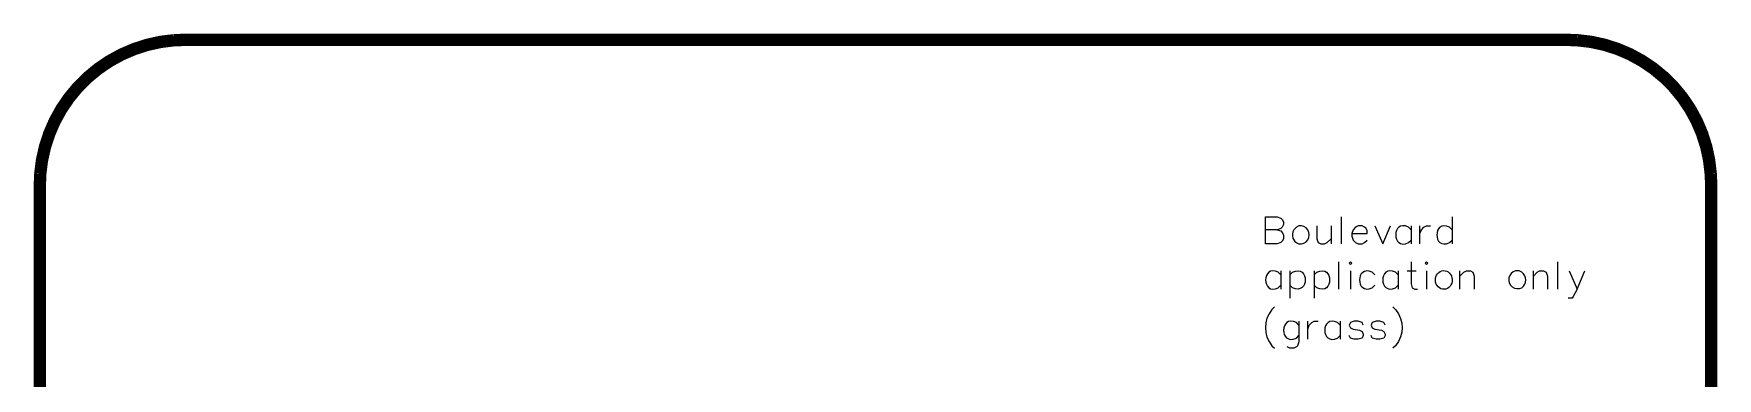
# Paper-space layout 'A-telMax Details' of a CAD drawing. Header units: metres. Extents: x 0 to 2556, y -256 to 559.
# Drawn here: x 444.9 to 581.3, y 149.6 to 177.5 of the extents above; entities that cross this region are included whole.
import ezdxf

# ---------------------------------------------------------------- set-up
doc = ezdxf.new("R2010")
doc.units = ezdxf.units.M
doc.header["$LTSCALE"] = 10
doc.header["$MEASUREMENT"] = 0
doc.layers.add('Details Drawings', color=7, linetype='Continuous')

# ---------------------------------------------------------------- blocks, each defined once
blk = doc.blocks.new('dGLB24x36')
blk.add_wipeout([(0, 0), (0.03, 136.08), (3.45, 143.49), (11.75, 146.93), (123.6, 146.93), (131.9, 143.52), (135.3, 135.67), (135.28, 10.82), (131.88, 3.41), (124.47, 0.02)])
at = {"const_width": 1, "flags": 128}
blk.add_lwpolyline([(135.28, 10.82), (135.32, 11.7), (135.32, 135.23), (135.28, 136.1, 0.373949), (124.48, 146.9), (123.6, 146.93), (11.75, 146.93), (10.87, 146.9, 0.369351), (0.03, 136.08), (0, 135.2), (0, 0), (123.58, 0), (124.47, 0.02, 0.37128)], format="xyb", close=True, dxfattribs=at)
at = {"color": 7, "lineweight": 25}
for points in [[(100.17, 131.57), (100.48, 131.47), (100.58, 131.35), (100.68, 131.15), (100.68, 130.83), (100.58, 130.63), (100.48, 130.52), (100.17, 130.42), (99.23, 130.42), (99.23, 132.62), (100.17, 132.62), (100.48, 132.5), (100.58, 132.4), (100.68, 132.2), (100.68, 131.98), (100.58, 131.78), (100.48, 131.67), (100.17, 131.57), (99.23, 131.57)], [(105.38, 130.42), (105.38, 132.62)], [(114.35, 132.62), (114.35, 130.42)], [(103.4, 131.88), (103.4, 130.83), (103.5, 130.52), (103.72, 130.42), (104.02, 130.42), (104.23, 130.52), (104.55, 130.83)], [(104.55, 131.88), (104.55, 130.42)], [(106.22, 131.25), (107.47, 131.25), (107.47, 131.47), (107.37, 131.67), (107.25, 131.78), (107.05, 131.88), (106.73, 131.88), (106.53, 131.78), (106.32, 131.57), (106.22, 131.25), (106.22, 131.05), (106.32, 130.73), (106.53, 130.52), (106.73, 130.42), (107.05, 130.42), (107.25, 130.52), (107.47, 130.73)], [(108.08, 131.88), (108.72, 130.42), (109.35, 131.88)], [(111.02, 131.57), (110.8, 131.78)], [(111.02, 131.88), (111.02, 130.42)], [(111.73, 130.42), (111.73, 131.88)], [(111.73, 131.25), (111.85, 131.57), (112.05, 131.78), (112.27, 131.88), (112.58, 131.88)], [(114.35, 131.57), (114.13, 131.78)], [(110.8, 130.52), (111.02, 130.73)], [(114.13, 130.52), (114.35, 130.73)], [(100.48, 128.23), (100.48, 126.77)], [(101.2, 128.23), (101.2, 126.03)], [(103.18, 128.23), (103.18, 126.03)], [(105.17, 126.77), (105.17, 128.97)], [(106.12, 128.23), (106.12, 126.77)], [(109.97, 128.23), (109.97, 126.77)], [(110.7, 128.23), (111.43, 128.23)], [(111.02, 128.97), (111.02, 127.18), (111.12, 126.87), (111.32, 126.77), (111.53, 126.77)], [(112.27, 128.23), (112.27, 126.77)], [(114.97, 126.77), (114.97, 128.23)], [(114.97, 127.82), (115.28, 128.13), (115.5, 128.23), (115.82, 128.23), (116.02, 128.13), (116.12, 127.82), (116.12, 126.77)], [(120.92, 126.77), (120.92, 128.23)], [(120.92, 127.82), (121.23, 128.13), (121.43, 128.23), (121.75, 128.23), (121.97, 128.13), (122.07, 127.82), (122.07, 126.77)], [(122.9, 126.77), (122.9, 128.97)], [(123.83, 128.23), (124.47, 126.77), (125.08, 128.23)], [(100.48, 127.92), (100.27, 128.13)], [(100.27, 126.87), (100.48, 127.08)], [(101.2, 127.92), (101.42, 128.13)], [(101.42, 126.87), (101.2, 127.08)], [(103.18, 127.92), (103.4, 128.13)], [(103.4, 126.87), (103.18, 127.08)], [(108.08, 127.92), (107.88, 128.13)], [(107.88, 126.87), (108.08, 127.08)], [(109.97, 127.92), (109.77, 128.13)], [(109.77, 126.87), (109.97, 127.08)], [(124.47, 126.77), (124.15, 126.15), (124.05, 126.03), (123.73, 126.03)], [(101.93, 124.17), (101.93, 122.5), (101.83, 122.18), (101.73, 122.08), (101.52, 121.97), (101.2, 121.97), (101, 122.08)], [(101.93, 123.85), (101.73, 124.05)], [(102.67, 122.7), (102.67, 124.17)], [(102.67, 123.53), (102.77, 123.85), (102.98, 124.05), (103.18, 124.17), (103.5, 124.17)], [(105.27, 123.85), (105.07, 124.05)], [(105.27, 124.17), (105.27, 122.7)], [(107.15, 123.85), (107.05, 124.05), (106.73, 124.17), (106.42, 124.17), (106.12, 124.05), (106, 123.85), (106.12, 123.63), (106.32, 123.53), (106.83, 123.43), (107.05, 123.33), (107.15, 123.12), (107.15, 123.02), (107.05, 122.8), (106.73, 122.7), (106.42, 122.7), (106.12, 122.8), (106, 123.02)], [(108.93, 123.85), (108.82, 124.05), (108.5, 124.17), (108.2, 124.17), (107.88, 124.05), (107.78, 123.85), (107.88, 123.63), (108.08, 123.53), (108.62, 123.43), (108.82, 123.33), (108.93, 123.12), (108.93, 123.02), (108.82, 122.8), (108.5, 122.7), (108.2, 122.7), (107.88, 122.8), (107.78, 123.02)], [(109.55, 125.32), (109.77, 125.1)], [(101.73, 122.8), (101.93, 123.02)], [(105.07, 122.8), (105.27, 123.02)], [(109.77, 122.18), (109.55, 121.97)]]:
    blk.add_lwpolyline(points, dxfattribs=at)
for points in [[(101.93, 130.42, 1.145618), (101.93, 131.88), (101.73, 131.78), (101.52, 131.57)], [(119.98, 128.13), (119.77, 128.23), (119.47, 128.23, 1.104619), (119.98, 126.87)], [(99.95, 125.32), (99.75, 125.1, 0.362143), (99.75, 122.18), (99.95, 121.97)]]:
    blk.add_lwpolyline(points, format="xyb", dxfattribs=at)
for points in [[(106, 128.85), (106.12, 128.75), (106.22, 128.85), (106.12, 128.97)], [(112.17, 128.85), (112.27, 128.75), (112.37, 128.85), (112.27, 128.97)]]:
    blk.add_lwpolyline(points, close=True, dxfattribs=at)
blk.add_ellipse((113.67, 127.5), major_axis=(0.046, 0.753), ratio=0.90226, start_param=0.300868, end_param=6.584053, dxfattribs=at)
for points in [[(110.8, 131.78), (109.43, 132.46), (109.43, 129.84), (110.8, 130.52)], [(114.13, 131.78), (112.76, 132.44), (112.76, 129.86), (114.13, 130.52)], [(101.52, 131.57), (101.29, 131.11), (101.42, 130.59), (101.93, 130.42)], [(100.27, 128.13), (98.9, 128.81), (98.9, 126.19), (100.27, 126.87)], [(101.42, 128.13), (102.8, 128.79), (102.8, 126.21), (101.42, 126.87)], [(103.4, 128.13), (104.77, 128.81), (104.77, 126.19), (103.4, 126.87)], [(107.88, 128.13), (106.5, 128.78), (106.5, 126.22), (107.88, 126.87)], [(109.77, 128.13), (108.37, 128.79), (108.37, 126.21), (109.77, 126.87)], [(119.98, 126.87), (120.41, 127.2), (120.41, 127.8), (119.98, 128.13)], [(101.73, 124.05), (100.37, 124.74), (100.32, 122.15), (101.73, 122.8)], [(105.07, 124.05), (103.71, 124.74), (103.66, 122.14), (105.07, 122.8)], [(109.77, 125.1), (110.47, 124.18), (110.47, 123.1), (109.77, 122.18)]]:
    blk.add_open_spline(points, degree=3, dxfattribs=at)

psp = doc.layouts.new('A-telMax Details')

# ---------------------------------------------------------------- block references
at = {"layer": 'Details Drawings'}
psp.add_blockref('dGLB24x36', (445.45, 30.05), dxfattribs=at)

doc.saveas('drawing.dxf')
